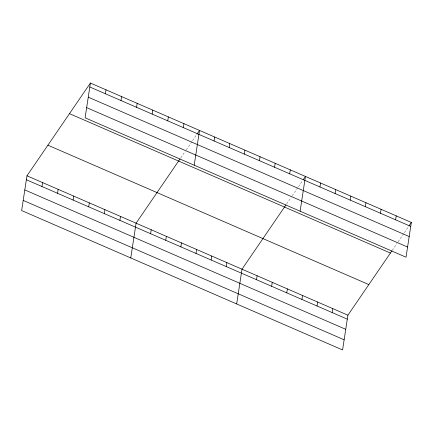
<?xml version="1.0" encoding="UTF-8"?>
<svg xmlns="http://www.w3.org/2000/svg" width="433" height="433" viewBox="0 0 433 433"><rect width="100%" height="100%" fill="white"/><g stroke="black" fill="none" stroke-linecap="round" stroke-linejoin="round"><path stroke-width="0.32" stroke-dasharray="2.17 1.62" d="M180.799 157.823L185.205 151.382M186.309 149.769L191.819 141.715M192.555 140.638L196.593 134.733M286.711 203.824L291.117 197.383M292.215 195.77L297.725 187.716M298.461 186.639L302.505 180.734M392.249 250.366L397.023 243.384M398.127 241.771L403.637 233.717M404.373 232.64L408.779 226.199"/><path stroke-width="0.65" d="M90.416 83.044L85.095 117.808L406.03 257.202L411.35 222.438L90.416 83.044L26.97 175.798L21.65 210.562L342.584 349.956L347.905 315.192L391.881 250.902M41.952 186.52L42.558 182.569M57.54 193.291L58.146 189.34M73.128 200.062L73.734 196.111M105.398 93.766L106.004 89.815M88.716 206.833L89.322 202.882M120.986 100.537L121.592 96.586M104.304 213.604L104.91 209.653M136.574 107.308L137.18 103.357M119.892 220.375L120.498 216.419M152.162 114.079L152.768 110.128M130.766 257.954L136.086 223.19L180.063 158.9M167.75 120.85L168.356 116.899M150.614 233.717L151.22 229.766M165.742 240.288L166.348 236.337M183.338 127.621L183.944 123.665M180.875 246.859L181.476 242.908M194.211 165.2L199.532 130.436L196.961 134.198M196.003 253.429L196.609 249.478M214.059 140.963L214.66 137.012M211.131 260.006L211.737 256.049M229.187 147.534L229.793 143.583M226.264 266.576L226.865 262.62M244.315 154.105L244.921 150.154M236.678 303.955L241.998 269.191L285.975 204.901M259.448 160.675L260.049 156.724M256.52 279.718L257.126 275.767M274.576 167.252L275.182 163.295M271.653 286.289L272.254 282.338M289.704 173.822L290.31 169.866M286.781 292.86L287.388 288.908M300.123 211.201L305.444 176.437L303.235 179.663M301.909 299.43L302.515 295.479M319.965 186.964L320.572 183.013M317.043 306.007L317.649 302.05M335.093 193.535L335.699 189.584M332.171 312.577L332.777 308.621M350.227 200.106L350.833 196.154M365.355 206.676L365.961 202.725M380.488 213.252L381.089 209.296M395.616 219.823L396.222 215.867M409.147 225.663L411.35 222.438M89.81 86.995L410.744 226.394M88.251 97.165L409.19 236.559M86.649 107.638L407.588 247.037M69.475 113.652L390.414 253.051M47.906 145.19L368.84 284.584M26.97 175.798L347.905 315.192M26.364 179.749L347.298 319.148M24.811 189.919L345.745 329.313M23.203 200.392L344.143 339.791"/></g></svg>
